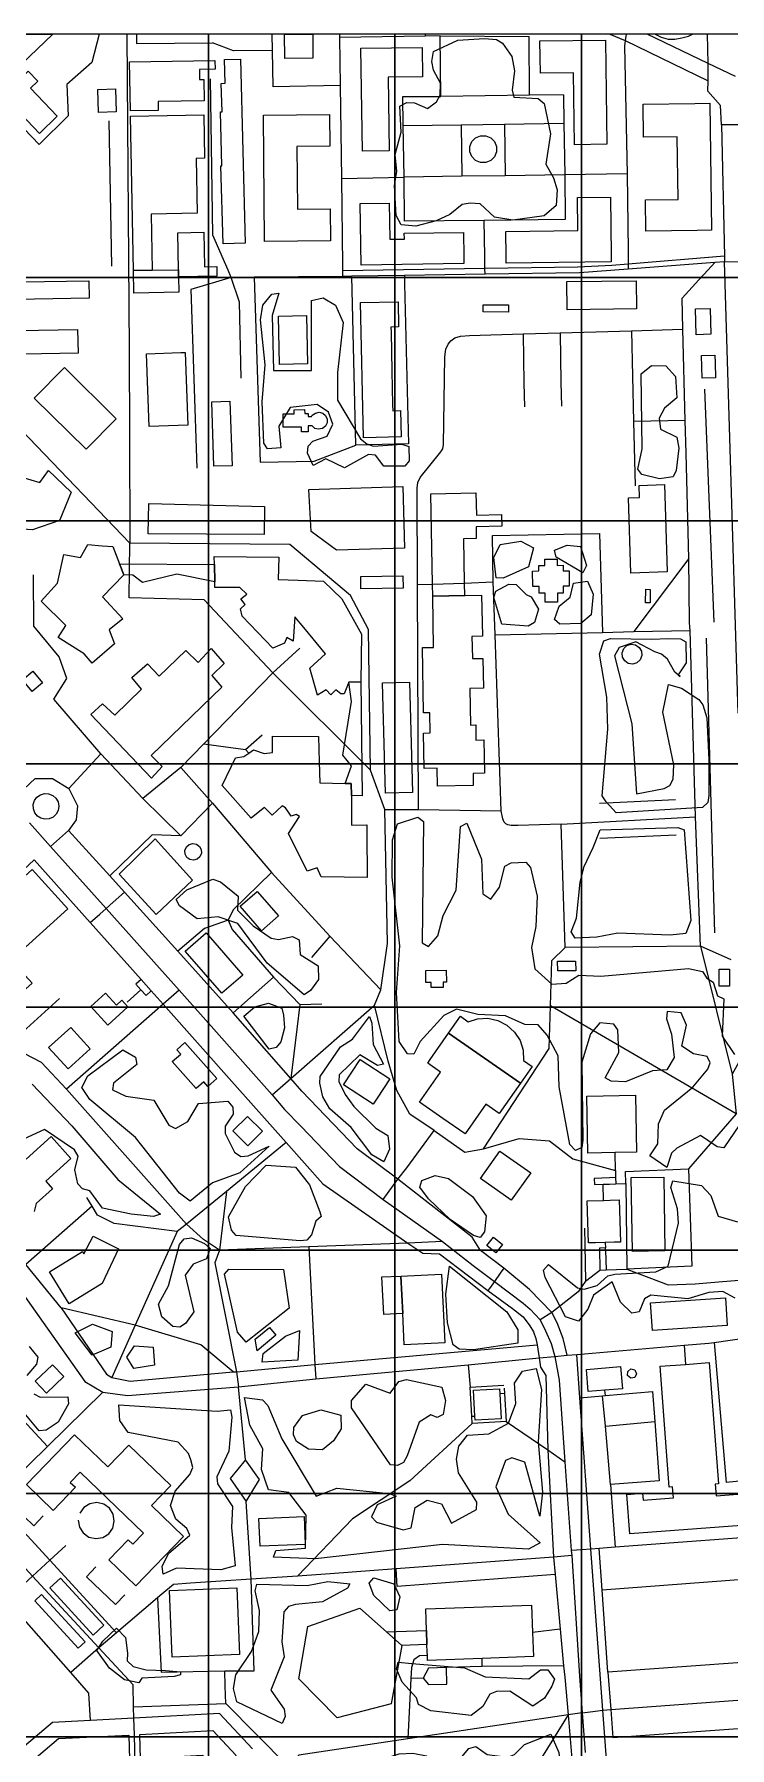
# Model space of a CAD drawing. Header units: metres. Extents: x -907 to 907, y -946 to 946.
# Drawn here: x -266 to 72, y 113 to 946 of the extents above; entities that cross this region are included whole.
import ezdxf

# ---------------------------------------------------------------- set-up
doc = ezdxf.new("R2010")
doc.units = ezdxf.units.M
for name, color, linetype in [('GREEN_ATLAS_BUILDING_OSM_LEVELS', 9, 'Continuous'), ('GREEN_ATLAS_TERRAIN_COP90', 3, 'Continuous'), ('OSM_BUILDING', 8, 'Continuous'), ('OSM_GREEN_EXISTING', 94, 'Continuous'), ('OSM_HYDROGRAPHY', 5, 'Continuous'), ('OSM_ROAD_LOCAL', 9, 'Continuous'), ('OSM_ROAD_MAJOR', 30, 'Continuous'), ('SITE_BORDER', 3, 'Continuous')]:
    doc.layers.add(name, color=color, linetype=linetype)

msp = doc.modelspace()

# ---------------------------------------------------------------- linework, layer by layer
at = {"layer": 'GREEN_ATLAS_BUILDING_OSM_LEVELS'}
for points, elevation in [([(-275.772, 928.304), (-272.527, 924.898), (-268.957, 928.315), (-264.337, 923.484), (-267.963, 920.022), (-254.87, 906.308), (-263.567, 898.003), (-285.013, 920.456), (-312.186, 894.519), (-321.658, 904.437), (-277.897, 946.216), (-257.006, 946.216)], 10.413), ([(-130.53, 934.616), (-144.285, 934.471), (-144.407, 946.216), (-130.651, 946.216)], 9.673), ([(11.711, 943.422), (12.436, 892.716), (-3.27, 892.482), (-3.764, 927.536), (-19.951, 927.302), (-20.058, 935.139), (-20.17, 942.965)], 7.424), ([(-178.142, 929.251), (-185.738, 929.117), (-185.651, 924.186), (-183.613, 924.219), (-183.425, 913.866), (-205.865, 913.465), (-205.783, 909.191), (-219.282, 908.946), (-219.714, 932.768), (-178.223, 933.514)], 11.128), ([(-175.284, 882.274), (-174.872, 882.285), (-175.566, 908.434), (-174.728, 908.456), (-175.097, 922.349), (-173.221, 922.393), (-173.528, 933.893), (-165.8, 934.093), (-163.424, 844.581), (-174.272, 844.292)], 10.5), ([(-77.248, 925.521), (-93.991, 925.276), (-93.485, 889.543), (-106.515, 889.365), (-107.228, 939.425), (-77.454, 939.848)], 8.764), ([(55.233, 912.542), (62.486, 912.631), (63.299, 850.915), (56.246, 850.815), (31.349, 850.492), (31.149, 865.62), (47.005, 865.832), (46.599, 896.411), (30.28, 896.2), (30.068, 912.208)], 9.216), ([(-219.232, 906.341), (-183.656, 906.998), (-183.269, 885.881), (-187.333, 885.814), (-186.845, 859.142), (-209.222, 858.741), (-208.728, 831.434), (-217.863, 831.267)], 10.35), ([(-138.058, 861.223), (-122.096, 861.379), (-121.946, 845.683), (-154.02, 845.371), (-154.62, 906.898), (-122.546, 907.209), (-122.396, 891.78), (-138.352, 891.636)], 10.634), ([(14.08, 867.023), (14.48, 838.77), (14.53, 835.609), (-36.564, 834.885), (-36.614, 838.503), (-36.783, 850.303), (-1.663, 850.804), (-1.888, 866.789)], 11.956), ([(-93.448, 864.095), (-93.191, 846.507), (-86.063, 846.607), (-86.107, 849.479), (-57.359, 849.88), (-57.19, 838.214), (-57.14, 834.662), (-107.153, 833.95), (-107.578, 863.895)], 12.939), ([(-183.531, 849.958), (-183.231, 833.171), (-177.285, 833.282), (-177.198, 828.54), (-195.873, 828.195), (-195.936, 831.668), (-196.267, 849.724)], 9.4), ([(-304.589, 825.289), (-239.552, 826.38), (-239.408, 817.798), (-292.766, 816.907), (-292.516, 801.768), (-244.967, 802.558), (-244.779, 791.103), (-289.352, 790.357), (-288.927, 765.188), (-300.588, 764.988), (-301.007, 790.168), (-304.001, 790.112)], 11.165), ([(-208.728, 831.434), (-195.936, 831.668), (-195.873, 828.195), (-195.742, 820.725), (-217.663, 820.324), (-217.863, 831.267)], 9.59), ([(-6.846, 812.265), (-7.015, 825.957), (26.679, 826.369), (26.848, 812.677)], 12.578), ([(-89.165, 816.139), (-88.89, 803.894), (-92.635, 803.805), (-92.578, 801.3), (-92.16, 782.342), (-91.803, 766.179), (-91.734, 763.151), (-87.989, 763.24), (-87.702, 750.371), (-105.94, 749.959), (-107.396, 815.738)], 13.628), ([(62.548, 812.799), (62.886, 800.309), (55.865, 800.12), (55.527, 812.61)], 11.386), ([(-251.344, 784.09), (-226.185, 759.255), (-240.884, 744.371), (-266.043, 769.207)], 11.122), ([(-210.116, 755.47), (-211.454, 790.758), (-194.854, 791.393), (-192.735, 791.47), (-191.397, 756.182)], 10.262), ([(64.912, 790.235), (65.012, 786.45), (65.206, 779.159), (58.672, 778.992), (58.378, 790.057)], 11.037), ([(-169.864, 736.401), (-178.704, 736.1), (-179.774, 767.414), (-170.933, 767.726)], 10.552), ([(-282.969, 699.32), (-288.308, 695.758), (-297.712, 707.703), (-288.308, 720.66), (-285.507, 718.122), (-277.123, 718.634), (-272.039, 730.835), (-263.392, 728.286), (-259.072, 734.13), (-248.143, 723.465), (-250.688, 717.209), (-252.826, 711.966), (-253.739, 709.74), (-266.956, 705.164), (-274.328, 705.665), (-274.578, 698.808)], 11.961), ([(-86.845, 726.226), (-85.97, 696.259), (-119.151, 695.302), (-131.43, 704.441), (-132.506, 724.901)], 13.412), ([(28.217, 720.927), (28.042, 726.838), (40.471, 727.206), (41.728, 684.715), (24.04, 684.192), (22.952, 720.771)], 10.212), ([(-154.239, 702.905), (-210.629, 703.272), (-210.273, 718), (-154.139, 716.497)], 11.007), ([(-51.269, 723.143), (-51.075, 712.422), (-38.796, 712.645), (-38.689, 706.99), (-51.219, 706.745), (-51.113, 700.979), (-57.34, 700.856), (-56.94, 679.305), (-56.828, 673.271), (-72.302, 672.982), (-72.408, 678.815), (-73.227, 722.731)], 12.726), ([(-241.791, 644.929), (-254.495, 652.811), (-250.688, 658.655), (-262.63, 670.6), (-254.752, 679.238), (-251.701, 693.22), (-243.566, 691.695), (-240.009, 698.051), (-232.981, 697.461), (-227.81, 697.027), (-224.547, 688.634), (-222.471, 683.301), (-232.893, 672.637), (-222.977, 661.961), (-229.586, 656.618), (-227.048, 649.761), (-237.977, 640.354)], 11.44), ([(-147.174, 691.84), (-147.487, 681.019), (-137.783, 680.685), (-125.372, 680.251), (-116.475, 671.613), (-106.953, 654.436), (-107.203, 631.282), (-113.155, 631.137), (-115.324, 625.404), (-116.975, 625.415), (-119.338, 627.419), (-121.883, 624.992), (-124.046, 627.397), (-128.404, 624.847), (-132.043, 637.939), (-124.353, 644.929), (-134.982, 657.72), (-139.352, 662.974), (-140.115, 651.03), (-143.166, 652.811), (-144.435, 650.017), (-150.025, 647.724), (-165.024, 663.23), (-165.787, 666.781), (-163.499, 668.819), (-165.531, 671.613), (-162.736, 673.906), (-166.043, 677.201), (-178.236, 677.246), (-178.198, 679.85), (-178.367, 688.377), (-178.498, 692.196)], 11.863), ([(-48.531, 673.427), (-48.156, 653.423), (-53.214, 653.334), (-53.12, 648.38), (-53.014, 642.581), (-47.924, 642.681), (-47.655, 628.142), (-54.308, 628.02), (-53.976, 610.287), (-51.407, 610.331), (-51.269, 602.962), (-47.48, 603.029), (-47.18, 586.832), (-52.701, 586.732), (-52.595, 580.921), (-70.001, 580.598), (-70.164, 589.27), (-76.429, 589.147), (-76.748, 606.368), (-73.546, 606.435), (-73.728, 616.254), (-76.748, 616.198), (-77.341, 647.935), (-71.839, 648.035), (-72.302, 672.982)], 12.617), ([(-232.818, 620.662), (-226.898, 615.051), (-213.911, 627.697), (-218.676, 633.363), (-211.067, 639.998), (-205.271, 634.087), (-192.341, 646.521), (-186.326, 640.71), (-179.992, 647.501), (-173.709, 640.154), (-179.717, 634.443), (-174.797, 628.732), (-209.166, 595.526), (-203.889, 590.038), (-209.016, 584.372), (-238.602, 615.385)], 11.06), ([(-262.067, 630.792), (-267.081, 626.617), (-271.827, 632.306), (-266.812, 636.491)], 11.321), ([(-83.519, 631.081), (-82.181, 577.548), (-95.298, 577.214), (-96.636, 630.747)], 11.379), ([(-127.904, 604.71), (-127.485, 592.342), (-127.135, 582.168), (-114.949, 581.867), (-111.917, 581.789), (-111.861, 575.934), (-111.723, 561.562), (-104.402, 561.752), (-104.37, 557.666), (-104.208, 536.137), (-126.554, 536.515), (-128.486, 540.757), (-133.3, 539.22), (-142.353, 557.51), (-137.151, 565.792), (-138.621, 566.716), (-141.147, 565.959), (-142.478, 567.941), (-143.879, 570.023), (-145.436, 571.002), (-150.444, 566.371), (-154.101, 570.223), (-155.502, 569.11), (-160.654, 565.024), (-174.715, 580.821), (-168.163, 594.301), (-164.08, 594.914), (-161.698, 596.606), (-159.385, 598.242), (-154.183, 596.405), (-150.25, 596.995), (-150.25, 604.899)], 11.585), ([(-207.265, 554.95), (-189.071, 534.868), (-206.702, 518.103), (-224.709, 537.796)], 12), ([(-304.996, 505.624), (-296.567, 496.34), (-290.321, 501.995), (-283.875, 507.84), (-292.297, 517.135), (-267.031, 540.033), (-249.719, 520.942), (-277.304, 495.928), (-267.156, 484.73), (-277.91, 474.978), (-288.064, 486.177), (-298.481, 476.737), (-315.793, 495.839)], 11.138), ([(-147.243, 517.435), (-155.483, 510.233), (-165.893, 522.144), (-157.653, 529.346)], 12.981), ([(-182.462, 509.175), (-164.668, 488.681), (-174.822, 479.865), (-192.616, 500.359)], 13.481), ([(-65.75, 491.086), (-65.656, 485.242), (-67.188, 485.219), (-67.15, 482.681), (-73.059, 482.581), (-73.102, 485.119), (-75.603, 485.075), (-75.697, 490.93)], 14.655), ([(71.946, 491.576), (72.046, 483.294), (67.031, 483.238), (66.931, 491.509)], 15.609), ([(-231.462, 479.887), (-226.103, 473.987), (-223.409, 476.425), (-220.489, 473.208), (-230.33, 464.28), (-238.608, 473.408)], 12.393), ([(-249.619, 443.018), (-259.091, 453.46), (-248.331, 463.212), (-238.858, 452.77)], 11.971), ([(-39.915, 421.333), (-46.424, 425.864), (-56.502, 411.403), (-67.381, 418.984), (-78.717, 426.877), (-68.501, 441.526), (-74.722, 445.868), (-73.496, 447.627), (-64.562, 460.451), (-29.617, 436.105)], 14.361), ([(-194.804, 450.243), (-196.705, 452.391), (-192.822, 455.82), (-177.354, 438.365), (-181.649, 434.558), (-183.656, 436.829), (-187.389, 433.523), (-198.956, 446.569)], 13.566), ([(-115.637, 435.293), (-107.64, 447.627), (-93.185, 438.254), (-99.287, 428.847), (-101.182, 425.92)], 14.281), ([(-162.167, 405.637), (-169.451, 412.917), (-162.38, 419.975), (-155.102, 412.695)], 13.593), ([(-39.652, 403.11), (-24.653, 392.479), (-34.082, 379.188), (-49.081, 389.819)], 13.614), ([(10.792, 379.087), (13.918, 379.176), (18.426, 379.31), (18.995, 358.827), (15.912, 358.738), (11.636, 358.627), (6.828, 358.493), (3.445, 358.393), (2.876, 378.865)], 13.57), ([(-225.091, 355.499), (-233.05, 338.667), (-249.062, 328.816), (-258.659, 344.411), (-242.647, 354.263), (-241.897, 353.039), (-237.414, 361.655)], 13.002), ([(-68.094, 343.287), (-66.456, 309.824), (-86.145, 308.867), (-86.889, 324.029), (-87.783, 342.319)], 13.036), ([(33.663, 329.261), (70.07, 331.676), (70.958, 318.318), (34.55, 315.902)], 14.236), ([(-148.568, 313.576), (-157.622, 306.006), (-158.628, 311.606), (-151.738, 317.361)], 14.013), ([(50.7, 299.36), (62.217, 300.229), (66.656, 241.185), (65.037, 241.062), (65.462, 235.452), (80.255, 236.565), (80.03, 239.537), (87.301, 240.083), (88.671, 221.86), (23.521, 216.962), (22.083, 236.098), (29.767, 236.676), (30.017, 233.27), (44.736, 234.372), (44.329, 239.727), (42.747, 239.604), (38.327, 298.436)], 13.057), ([(26.054, 296.644), (26.873, 294.807), (25.941, 293.037), (23.971, 292.648), (22.446, 293.95), (22.508, 295.954), (24.115, 297.156)], 13.633), ([(-39.765, 287.538), (-39.64, 285.089), (-38.996, 272.855), (-51.632, 272.187), (-51.738, 274.236), (-52.401, 286.87)], 13.314), ([(-230.318, 249.445), (-220.032, 260.109), (-199.619, 240.439), (-209.022, 230.676), (-193.435, 215.659), (-216.625, 191.592), (-229.774, 204.271), (-220.364, 214.023), (-218.188, 211.93), (-213.005, 217.307), (-243.766, 246.962), (-248.568, 241.975), (-246.061, 239.56), (-256.877, 228.339), (-269.87, 240.862), (-246.536, 265.063)], 14.003), ([(-156.853, 224.442), (-134.876, 225.355), (-134.307, 211.796), (-156.284, 210.884)], 15.575), ([(-167.613, 190.668), (-166.325, 158.319), (-198.937, 157.016), (-200.231, 189.366)], 16.363), ([(-107.809, 180.772), (-94.836, 169.339), (-87.276, 162.705), (-92.478, 134.24), (-118.757, 127.394), (-137.333, 146.385), (-133.094, 171.866)], 15.918), ([(-24.228, 182.308), (-23.74, 168.994), (-23.309, 157.217), (-48.168, 156.304), (-74.841, 155.335), (-74.872, 157.773), (-74.959, 159.61), (-75.122, 163.183), (-75.334, 169.907), (-75.722, 180.427)], 15.225), ([(-75.122, 163.183), (-87.276, 162.705), (-94.836, 169.339), (-75.334, 169.907)], 15.353)]:
    msp.add_lwpolyline(points, close=True, dxfattribs=dict(at, elevation=elevation))
at = {"layer": 'GREEN_ATLAS_BUILDING_OSM_LEVELS', "elevation": 12.436}
msp.add_lwpolyline([(-270.045, 399.214), (-257.759, 410.168), (-248.199, 399.448), (-260.491, 388.494), (-257.165, 384.765), (-265.156, 377.64), (-266.1, 373.777)], dxfattribs=at)
at = {"layer": 'GREEN_ATLAS_TERRAIN_COP90'}
for points in [[(-271.977, 827.939, 11), (-181.318, 827.939, 9), (-181.318, 946.216, 12), (-271.977, 946.216, 10)], [(-181.318, 827.939, 9), (-90.659, 827.939, 14), (-90.659, 946.216, 7), (-181.318, 946.216, 12)], [(-90.659, 827.939, 14), (0, 827.939, 13), (0, 946.216, 6), (-90.659, 946.216, 7)], [(0, 827.939, 13), (90.659, 827.939, 11), (90.659, 946.216, 6), (0, 946.216, 6)], [(-271.977, 709.662, 12), (-181.318, 709.662, 11), (-181.318, 827.939, 9), (-271.977, 827.939, 11)], [(-181.318, 709.662, 11), (-90.659, 709.662, 14), (-90.659, 827.939, 14), (-181.318, 827.939, 9)], [(-90.659, 709.662, 14), (0, 709.662, 10), (0, 827.939, 13), (-90.659, 827.939, 14)], [(0, 709.662, 10), (90.659, 709.662, 10), (90.659, 827.939, 11), (0, 827.939, 13)], [(-271.977, 591.385, 11), (-181.318, 591.385, 11), (-181.318, 709.662, 11), (-271.977, 709.662, 12)], [(-181.318, 591.385, 11), (-90.659, 591.385, 11), (-90.659, 709.662, 14), (-181.318, 709.662, 11)], [(-90.659, 591.385, 11), (0, 591.385, 16), (0, 709.662, 10), (-90.659, 709.662, 14)], [(0, 591.385, 16), (90.659, 591.385, 14), (90.659, 709.662, 10), (0, 709.662, 10)], [(-271.977, 473.108, 11), (-181.318, 473.108, 14), (-181.318, 591.385, 11), (-271.977, 591.385, 11)], [(-181.318, 473.108, 14), (-90.659, 473.108, 15), (-90.659, 591.385, 11), (-181.318, 591.385, 11)], [(-90.659, 473.108, 15), (0, 473.108, 15), (0, 591.385, 16), (-90.659, 591.385, 11)], [(0, 473.108, 15), (90.659, 473.108, 16), (90.659, 591.385, 14), (0, 591.385, 16)], [(-271.977, 354.831, 13), (-181.318, 354.831, 13), (-181.318, 473.108, 14), (-271.977, 473.108, 11)], [(-181.318, 354.831, 13), (-90.659, 354.831, 13), (-90.659, 473.108, 15), (-181.318, 473.108, 14)], [(-90.659, 354.831, 13), (0, 354.831, 13), (0, 473.108, 15), (-90.659, 473.108, 15)], [(0, 354.831, 13), (90.659, 354.831, 16), (90.659, 473.108, 16), (0, 473.108, 15)], [(-271.977, 236.554, 11), (-181.318, 236.554, 17), (-181.318, 354.831, 13), (-271.977, 354.831, 13)], [(-181.318, 236.554, 17), (-90.659, 236.554, 13), (-90.659, 354.831, 13), (-181.318, 354.831, 13)], [(-90.659, 236.554, 13), (0, 236.554, 14), (0, 354.831, 13), (-90.659, 354.831, 13)], [(0, 236.554, 14), (90.659, 236.554, 12), (90.659, 354.831, 16), (0, 354.831, 13)], [(-271.977, 118.277, 12), (-181.318, 118.277, 16), (-181.318, 236.554, 17), (-271.977, 236.554, 11)], [(-181.318, 118.277, 16), (-90.659, 118.277, 17), (-90.659, 236.554, 13), (-181.318, 236.554, 17)], [(-90.659, 118.277, 17), (0, 118.277, 16), (0, 236.554, 14), (-90.659, 236.554, 13)], [(0, 118.277, 16), (90.659, 118.277, 11), (90.659, 236.554, 12), (0, 236.554, 14)], [(-271.977, 0, 15), (-181.318, 0, 11), (-181.318, 118.277, 16), (-271.977, 118.277, 12)], [(-181.318, 0, 11), (-90.659, 0, 14), (-90.659, 118.277, 17), (-181.318, 118.277, 16)], [(-90.659, 0, 14), (0, 0, 17), (0, 118.277, 16), (-90.659, 118.277, 17)], [(0, 0, 17), (90.659, 0, 15), (90.659, 118.277, 11), (0, 118.277, 16)]]:
    msp.add_3dface(points, dxfattribs=at)
at = {"layer": 'OSM_BUILDING'}
for points, elevation in [([(-226.616, 919.688), (-226.229, 908.501), (-234.744, 908.2), (-235.126, 919.399)], 10.687), ([(-35.401, 814.636), (-35.42, 811.118), (-47.83, 811.174), (-47.812, 814.703)], 13.253), ([(-129.561, 754.557), (-130.974, 755.737), (-131.23, 755.781), (-132.806, 755.77), (-132.787, 752.854), (-136.139, 752.831), (-136.157, 755.158), (-144.961, 755.102), (-145.004, 761.637), (-139.59, 761.681), (-139.609, 763.629), (-134.575, 763.663), (-134.563, 761.715), (-132.85, 761.726), (-132.837, 760.379), (-131.262, 760.39), (-130.843, 760.913), (-129.373, 762.026), (-127.56, 762.394), (-125.772, 761.937), (-124.353, 760.746), (-123.596, 759.065), (-123.64, 757.217), (-124.484, 755.581), (-125.96, 754.457), (-127.773, 754.1)], 12.15), ([(-224.547, 688.634), (-178.367, 688.377), (-178.198, 679.85), (-196.78, 683.713), (-213.467, 679.605), (-218.2, 683.168), (-222.471, 683.301)], 11.168), ([(-17.813, 687.888), (-17.844, 690.882), (-11.836, 690.938), (-11.804, 687.943), (-8.916, 687.977), (-8.891, 685.316), (-5.933, 685.35), (-5.865, 677.802), (-8.816, 677.769), (-8.785, 674.451), (-11.679, 674.418), (-11.636, 670.088), (-17.644, 670.032), (-17.688, 674.362), (-20.564, 674.34), (-20.595, 677.657), (-23.64, 677.635), (-23.715, 685.183), (-20.67, 685.216), (-20.695, 687.865)], 11.755), ([(33.481, 676.266), (33.394, 669.731), (31.212, 669.754), (31.293, 676.299)], 11.638), ([(28.586, 642.013), (27.01, 640.555), (24.953, 639.909), (22.827, 640.232), (21.052, 641.434), (19.97, 643.304), (19.807, 645.442), (20.589, 647.445), (22.165, 648.915), (24.215, 649.549), (26.341, 649.226), (28.123, 648.024), (29.198, 646.165), (29.367, 644.017)], 12.996), ([(-106.64, 575.778), (-111.861, 575.934), (-111.917, 581.789), (-114.949, 581.867), (-111.754, 590.361), (-116.031, 595.559), (-111.842, 621.797), (-113.155, 631.137), (-107.203, 631.282)], 11.225), ([(-192.697, 547.525), (-192.778, 549.328), (-192.072, 550.998), (-190.709, 552.189), (-188.965, 552.679), (-187.183, 552.356), (-185.713, 551.288), (-184.85, 549.696), (-184.769, 547.892), (-185.476, 546.222), (-186.839, 545.031), (-188.583, 544.542), (-190.365, 544.864), (-191.834, 545.922)], 11.996), ([(-2.801, 495.383), (-2.638, 490.685), (-11.523, 490.685), (-11.692, 495.383)], 15.102), ([(-58.853, 468.633), (-55.008, 465.95), (-50.469, 467.408), (-45.505, 467.653), (-40.64, 466.607), (-36.22, 464.336), (-32.537, 460.985), (-29.842, 456.811), (-28.323, 452.08), (-28.086, 447.193), (-23.915, 444.287), (-29.617, 436.105), (-64.562, 460.451)], 14.691), ([(-38.302, 357.658), (-41.616, 353.617), (-46.017, 357.235), (-42.703, 361.265)], 13.044), ([(-265.612, 291.201), (-257.153, 299.182), (-251.707, 293.405), (-260.172, 285.423)], 12.409), ([(19.026, 298.292), (19.914, 287.527), (11.467, 286.826), (3.295, 286.158), (2.407, 296.922)], 13.573)]:
    msp.add_lwpolyline(points, close=True, dxfattribs=dict(at, elevation=elevation))
at = {"layer": 'OSM_GREEN_EXISTING'}
for points in [[(-41.322, 943.733), (-38.302, 941.963), (-33.775, 935.429), (-32.6, 928.471), (-33.606, 918.998), (-32.769, 915.647), (-21.027, 914.968), (-18.094, 912.542), (-15.074, 897.87), (-17.338, 883.031), (-13.48, 876.407), (-11.723, 870.541), (-12.311, 862.915), (-18.094, 857.884), (-33.356, 855.869), (-42.241, 857.294), (-49.2, 863.672), (-54.152, 864.006), (-57.922, 863.416), (-63.961, 858.552), (-70.583, 855.535), (-80.48, 852.941), (-87.608, 853.52), (-90.121, 858.051), (-90.959, 872.633), (-89.702, 879.424), (-90.54, 887.806), (-87.689, 898.538), (-88.277, 911.284), (-84.838, 912.965), (-81.23, 912.875), (-74.778, 910.193), (-70.501, 913.376), (-68.738, 916.649), (-68.569, 922.438), (-71.839, 928.727), (-72.683, 932.913), (-71.839, 937.778), (-60.022, 943.388), (-47.105, 944.145)], [(-51.426, 884.868), (-53.251, 886.693), (-54.239, 889.087), (-54.233, 891.669), (-53.239, 894.051), (-51.413, 895.877), (-49.018, 896.868), (-46.436, 896.868), (-44.048, 895.877), (-42.222, 894.04), (-41.234, 891.658), (-41.234, 889.064), (-42.228, 886.682), (-44.06, 884.856), (-46.449, 883.866), (-49.037, 883.877)], [(-115.781, 806.076), (-118.632, 781.763), (-118.632, 768.349), (-107.396, 749.403), (-104.377, 747.054), (-101.025, 745.874), (-87.27, 746.887), (-83.919, 745.707), (-83.75, 738.839), (-85.932, 736.156), (-95.992, 736.156), (-100.181, 741.521), (-103.539, 741.855), (-115.274, 735.321), (-124.334, 739.673), (-130.368, 736.49), (-133.219, 742.523), (-132.887, 745.874), (-130.536, 748.39), (-123.659, 750.739), (-120.814, 756.605), (-122.99, 762.483), (-128.523, 766.168), (-141.603, 764.654), (-147.143, 755.603), (-146.136, 745.039), (-152.676, 744.538), (-154.352, 747.388), (-155.189, 767.514), (-153.845, 785.448), (-156.027, 807.411), (-154.852, 814.458), (-150.494, 819.824), (-147.143, 820.324), (-150.325, 809.515), (-149.737, 782.687), (-131.205, 782.687), (-131.293, 816.718), (-125.51, 817.976), (-119.639, 814.458)], [(-133.65, 809.426), (-133.156, 785.882), (-146.818, 785.593), (-147.311, 809.148)], [(40.353, 764.32), (37.833, 759.544), (38.502, 754.1), (46.386, 750.238), (47.393, 744.872), (46.049, 734.141), (44.71, 730.957), (38.002, 729.955), (29.449, 732.126), (27.435, 734.642), (29.617, 744.538), (29.03, 781.006), (34.144, 785.114), (41.022, 784.947), (45.717, 779.749), (46.386, 769.351)], [(-25.722, 687.197), (-37.964, 681.665), (-41.491, 681.832), (-42.497, 691.717), (-39.477, 698.096), (-29.411, 699.765), (-23.209, 696.415)], [(-12.311, 691.884), (-13.149, 695.246), (-6.94, 697.762), (-0.4, 697.083), (2.451, 687.865), (0.769, 684.348)], [(-86.82, 682.834), (-86.72, 676.789), (-107.178, 676.466), (-107.271, 682.511)], [(-24.384, 672.603), (-20.864, 666.57), (-22.871, 660.203), (-25.891, 658.355), (-38.639, 659.356), (-42.497, 672.27), (-41.653, 675.453), (-35.282, 678.815), (-31.762, 678.637), (-26.898, 673.783)], [(5.802, 673.95), (4.796, 663.887), (-0.231, 659.69), (-10.466, 659.356), (-13.149, 661.538), (-10.798, 668.084), (-5.433, 672.437), (-3.758, 679.316), (2.951, 680.318)], [(24.584, 610.899), (26.766, 576.858), (40.184, 579.373), (43.035, 580.887), (44.71, 583.904), (44.879, 590.951), (39.677, 616.599), (42.36, 630.013), (48.737, 628.176), (57.121, 622.643), (59.135, 620.127), (60.979, 613.749), (61.986, 593.299), (61.986, 576.023), (61.479, 572.672), (58.966, 570.156), (16.869, 567.64), (12.011, 573.006), (10.166, 575.856), (12.849, 608.216), (12.342, 623.812), (8.822, 644.774), (10.835, 651.308), (14.187, 652.321), (34.144, 651.987), (42.36, 652.399), (48.231, 652.154), (50.832, 650.729), (51, 640.499), (47.143, 634.632), (48.062, 633.875), (45.38, 636.057), (41.859, 642.258), (39.008, 644.774), (35.651, 645.942), (26.516, 650.807), (18.382, 647.957), (16.031, 643.939)], [(-265.943, 573.507), (-264.749, 575.143), (-263.099, 576.323), (-261.154, 576.913), (-259.06, 576.835), (-257.103, 576.067), (-255.508, 574.698), (-254.452, 572.883), (-254.058, 570.824), (-254.364, 568.742), (-255.339, 566.883), (-256.871, 565.447), (-258.791, 564.601), (-260.885, 564.434), (-262.848, 564.935), (-264.555, 566.037), (-265.818, 567.629), (-266.506, 569.533), (-266.55, 571.57)], [(46.893, 560.427), (49.906, 559.258), (53.264, 515.153), (50.744, 508.953), (43.197, 508.118), (17.713, 509.12), (7.478, 507.105), (-3.082, 506.604), (-4.927, 509.788), (-2.413, 516.333), (-0.569, 533.933), (1.275, 541.48), (5.802, 550.709), (9.153, 559.258)], [(-166.931, 527.064), (-167.263, 520.185), (-159.547, 512.637), (-150.832, 506.604), (-147.305, 505.936), (-140.434, 507.439), (-137.245, 505.769), (-136.745, 498.722), (-128.023, 493.19), (-127.854, 486.488), (-131.712, 481.123), (-134.732, 479.108), (-152.845, 494.537), (-167.094, 513.817), (-176.654, 517.001), (-186.883, 515.999), (-195.436, 522.367), (-197.118, 525.383), (-191.916, 530.081), (-179.173, 535.28), (-175.484, 534.1)], [(-144.292, 463.011), (-146.136, 456.132), (-148.481, 453.449), (-151.838, 452.614), (-164.08, 468.711), (-158.878, 473.241), (-152.17, 475.078), (-145.63, 472.562), (-144.792, 469.212)], [(-99.175, 444.732), (-107.728, 449.931), (-117.794, 440.202), (-117.963, 436.851), (-114.943, 430.639), (-110.579, 424.773), (-100.019, 414.209), (-94.148, 410.691), (-93.31, 403.978), (-95.992, 397.778), (-101.863, 401.296), (-111.923, 414.543), (-122.321, 423.604), (-125.672, 429.471), (-127.185, 436.183), (-127.016, 439.367), (-117.119, 453.783), (-111.254, 457.479), (-103.032, 468.544), (-101.863, 465.36), (-101.188, 454.963), (-96.161, 445.4)], [(-216.906, 448.751), (-216.231, 445.233), (-227.466, 436.183), (-227.973, 432.821), (-221.602, 429.805), (-207.847, 427.79), (-200.638, 415.723), (-197.449, 414.042), (-191.415, 417.392), (-186.214, 426.287), (-171.958, 427.289), (-169.445, 424.439), (-169.276, 421.088), (-173.302, 415.222), (-173.302, 411.693), (-168.607, 402.476), (-165.587, 400.461), (-162.067, 400.795), (-151.838, 405.492), (-166.087, 392.579), (-179.336, 387.715), (-190.24, 378.664), (-195.436, 382.683), (-216.906, 409.689), (-239.04, 428.135), (-242.897, 434.001), (-240.046, 439.701), (-222.94, 452.28)], [(26.879, 402.576), (16.437, 402.364), (3.145, 402.086), (2.576, 429.715), (26.31, 430.205)], [(-126.51, 371.284), (-129.198, 368.935), (-131.205, 362.401), (-133.556, 359.718), (-136.745, 359.384), (-167.938, 362.067), (-170.114, 364.571), (-171.627, 371.117), (-163.405, 385.878), (-153.345, 396.264), (-139.09, 395.262), (-132.212, 386.713), (-127.185, 373.466)], [(-47.193, 363.736), (-49.2, 361.054), (-52.388, 362.067), (-63.793, 369.77), (-74.359, 379.833), (-78.548, 385.533), (-77.542, 388.728), (-71.17, 391.243), (-64.63, 389.73), (-52.895, 381.013), (-46.355, 371.618)], [(40.059, 390.453), (40.628, 354.575), (24.841, 354.319), (24.272, 390.208)], [(-182.356, 350.656), (-188.727, 348.141), (-192.753, 342.775), (-188.396, 324.83), (-192.585, 319.298), (-195.273, 317.461), (-198.624, 317.795), (-203.989, 322.493), (-205.665, 328.693), (-200.806, 337.576), (-195.436, 357.703), (-193.091, 360.386), (-189.571, 360.887), (-183.194, 358.204), (-180.511, 355.688)], [(-144.792, 345.569), (-142.122, 326.712), (-163.042, 310.114), (-167.181, 314.99), (-171.664, 334.682), (-173.59, 343.142), (-171.402, 345.68)], [(-86.889, 324.029), (-96.073, 323.572), (-96.968, 341.873), (-87.783, 342.319)], [(-36.289, 324.83), (-30.924, 316.114), (-30.924, 309.746), (-52.388, 306.385), (-59.435, 306.73), (-62.286, 308.9), (-65.137, 319.632), (-65.975, 333.558), (-64.13, 347.139)], [(-246.123, 314.633), (-237.714, 318.841), (-228.198, 315.301), (-228.861, 307.776), (-237.933, 303.791)], [(-221.114, 302.911), (-217.356, 308.444), (-208.284, 307.776), (-207.615, 298.926), (-217.575, 297.379)], [(-155.177, 300.474), (-154.733, 304.681), (-143.891, 313.086), (-137.026, 315.747), (-137.914, 301.364)], [(-155.021, 282.072), (-152.507, 279.39), (-145.63, 263.126), (-129.03, 235.285), (-118.963, 239.148), (-93.479, 236.632), (-90.121, 235.285), (-99.343, 231.099), (-102.026, 225.222), (-99.681, 222.539), (-86.601, 218.854), (-82.743, 219.856), (-80.899, 229.752), (-75.028, 233.281), (-67.988, 231.6), (-63.124, 222.205), (-51.05, 228.75), (-50.882, 232.268), (-59.766, 246.528), (-60.773, 253.23), (-59.597, 259.608), (-55.408, 264.974), (-45.011, 265.642), (-35.451, 270.84), (-31.931, 280.392), (-32.6, 290.288), (-28.573, 295.987), (-22.033, 297.334), (-19.351, 287.104), (-21.027, 261.612), (-18.851, 237.133), (-20.189, 225.567), (-27.567, 251.727), (-33.775, 253.897), (-36.958, 252.562), (-41.653, 239.816), (-35.62, 226.569), (-20.02, 212.487), (-25.722, 209.459), (-67.482, 211.808), (-129.361, 204.772), (-149.656, 205.607), (-148.649, 208.791), (-134.225, 209.971), (-133.894, 226.068), (-142.278, 236.966), (-152.17, 238.302), (-155.527, 248.198), (-154.852, 258.261), (-161.229, 269.827), (-163.743, 283.252)], [(-92.972, 285.423), (-88.783, 290.967), (-85.088, 291.969), (-67.819, 288.273), (-66.144, 281.738), (-67.144, 275.026), (-70.164, 273.523), (-73.184, 274.859), (-78.886, 271.174), (-84.757, 254.911), (-86.432, 251.56), (-89.452, 250.213), (-92.804, 250.547), (-111.754, 278.221), (-111.754, 281.738), (-104.877, 289.787)], [(-177.16, 276.54), (-170.62, 277.208), (-169.945, 273.69), (-171.458, 257.092), (-177.329, 244.68), (-176.991, 241.33), (-169.614, 230.253), (-170.114, 220.023), (-168.438, 201.41), (-175.316, 199.407), (-196.949, 200.242), (-203.32, 197.392), (-203.82, 201.076), (-200.806, 207.455), (-190.409, 216.338), (-191.916, 219.522), (-197.28, 224.053), (-199.8, 230.765), (-197.618, 237.634), (-190.409, 245.849), (-188.896, 249.211), (-189.902, 252.896), (-191.078, 256.079), (-196.111, 261.445), (-220.426, 266.143), (-224.453, 272.009), (-224.953, 279.724)], [(-126.679, 277.208), (-116.956, 274.692), (-116.788, 267.991), (-120.476, 262.124), (-125.841, 257.76), (-132.718, 258.094), (-138.589, 261.779), (-139.927, 265.141), (-139.759, 268.658), (-135.57, 274.525)], [(-253.289, 195.455), (-232.181, 172.512), (-237.376, 167.725), (-258.484, 190.668)], [(-113.768, 190.512), (-125.841, 183.811), (-139.09, 182.631), (-142.447, 181.629), (-144.623, 178.946), (-145.63, 164.352), (-144.454, 157.139), (-150.994, 140.875), (-144.454, 131.658), (-144.123, 128.129), (-145.461, 124.778), (-167.6, 135.175), (-169.107, 141.71), (-168.1, 148.422), (-160.391, 159.654), (-156.865, 169.384), (-156.534, 179.614), (-158.709, 189.176), (-157.872, 192.527), (-133.387, 191.859), (-123.327, 193.696), (-112.592, 192.694)], [(-93.141, 179.447), (-100.857, 186.994), (-103.201, 193.028), (-100.857, 195.544), (-91.128, 192.694), (-88.277, 186.327), (-89.784, 179.948)], [(-262.467, 187.395), (-241.353, 164.452), (-244.723, 161.358), (-265.831, 184.301)], [(-220.851, 155.191), (-217.913, 152.419), (-211.711, 150.749), (-202.232, 150.493), (-195.023, 149.903), (-195.023, 148.311), (-198.043, 147.554), (-213.805, 146.808), (-215.231, 144.537), (-222.189, 145.884), (-229.486, 151.662), (-235.607, 160.133), (-232.675, 164.742), (-226.135, 171.031), (-221.689, 166.59), (-220.683, 158.875)], [(-13.149, 146.24), (-14.318, 142.89), (-18.013, 137.023), (-23.546, 133.16), (-34.782, 140.374), (-41.322, 140.207), (-44.504, 139.027), (-47.862, 132.993), (-53.564, 128.63), (-73.184, 130.812), (-79.223, 134.006), (-80.23, 137.19), (-87.101, 144.738), (-89.952, 151.272), (-89.115, 154.456), (-82.406, 153.955), (-56.915, 151.773), (-46.855, 147.42), (-25.56, 146.407), (-19.857, 150.771), (-16.331, 150.771)], [(-273.803, 100.889), (-254.208, 117.42), (-220.039, 119.023), (-219.664, 107.156), (-249.412, 105.564), (-265.625, 91.883)], [(-214.73, 119.301), (-179.28, 121.216), (-167.894, 109.082), (-176.591, 101.011), (-184.156, 109.071), (-214.355, 107.446)], [(-10.967, 110.529), (-8.116, 80.172), (-8.284, 73.627), (-11.804, 72.792), (-32.937, 76.143), (-100.35, 80.005), (-103.37, 81.842), (-105.046, 84.87), (-111.254, 101.468), (-108.403, 103.817), (-88.614, 110.017), (-81.906, 110.351), (-75.366, 109.015), (-68.151, 101.635), (-61.611, 104.484), (-54.739, 112.533), (-51.382, 113.546), (-45.848, 109.683), (-35.788, 108.347), (-32.6, 109.683), (-27.735, 114.548), (-14.824, 119.579)]]:
    msp.add_lwpolyline(points, close=True, dxfattribs=at)
for points in [[(-229.817, 904.159), (-228.561, 833.404)], [(59.804, 773.548), (64.337, 660.336)], [(60.623, 652.455), (64.662, 509.287)], [(45.798, 573.841), (8.741, 572.171)], [(79.255, 419.407), (69.195, 404.657), (66.006, 405.158), (57.959, 410.691), (46.386, 404.491), (43.873, 402.142), (41.522, 395.095), (33.306, 400.795), (37.164, 406.661), (37.502, 416.391), (40.353, 422.936), (54.27, 434.168), (61.479, 442.885), (62.655, 446.068), (61.142, 449.085), (54.439, 450.432), (48.9, 454.117), (51.082, 464.347), (48.568, 470.381), (41.691, 470.893), (41.353, 467.364), (43.873, 459.994), (45.048, 448.584), (41.522, 442.551), (34.65, 442.05), (21.402, 436.684), (14.524, 437.018), (11.504, 438.699), (18.213, 451.1), (17.713, 461.998), (15.7, 464.848), (8.991, 465.527), (4.464, 460.161), (0.269, 446.402), (0.769, 408.342), (0.269, 404.824), (-2.92, 403.311), (-5.602, 406.327), (-10.798, 434.335), (-11.304, 449.43), (-16.669, 459.482), (-21.027, 464.514), (-27.567, 464.681), (-36.958, 468.878), (-50.375, 469.546), (-60.773, 472.061), (-66.813, 469.045), (-78.386, 456.299), (-81.399, 450.265), (-84.588, 450.432), (-88.614, 456.299), (-89.365, 471.471), (-89.959, 480.199), (-88.364, 502.919), (-91.966, 536.293), (-91.797, 554.393), (-89.452, 562.275), (-79.555, 565.458), (-76.704, 563.444), (-77.379, 504.422), (-74.359, 502.585), (-69.832, 507.784), (-67.144, 517.669), (-60.942, 529.914), (-58.76, 560.939), (-55.746, 562.609), (-48.531, 545.009), (-47.862, 528.233), (-44.004, 525.55), (-39.809, 531.417), (-37.295, 541.647), (-34.113, 543.328), (-27.066, 543.662), (-24.716, 540.979), (-21.533, 527.064), (-22.202, 512.303), (-24.215, 502.073), (-22.709, 491.676), (-14.318, 484.307), (-7.447, 484.808), (-1.238, 488.659), (9.491, 488.158), (52.088, 491.854), (58.966, 490.34), (60.979, 487.156), (64.162, 485.308), (66.175, 478.607), (69.195, 477.093), (68.526, 458.981), (74.39, 450.098)], [(46.049, 556.742), (8.991, 555.061)], [(-267.044, 435.671), (-247.762, 415.389), (-225.459, 389.229), (-204.664, 372.453), (-208.015, 371.284), (-218.913, 372.453), (-232.837, 375.314), (-239.04, 383.696), (-242.56, 384.698), (-244.91, 387.214), (-246.249, 393.926), (-244.742, 400.628), (-246.417, 403.644), (-261.01, 413.541), (-273.421, 407.841)], [(74.728, 331.543), (68.857, 334.727), (61.986, 334.226), (51.751, 331.209), (33.806, 333.057), (30.624, 331.209), (28.104, 324.83), (24.584, 324.329), (19.051, 329.528), (15.024, 339.424), (5.971, 333.057), (3.12, 326.177), (-1.407, 320.311), (-7.778, 322.493), (-17.675, 341.606), (-18.344, 345.124), (-16, 347.974), (-1.913, 336.574), (1.275, 335.907), (7.647, 337.743), (12.849, 342.441), (16.2, 343.276), (36.157, 344.289), (42.197, 347.139), (47.224, 368.1), (46.724, 374.969), (43.535, 385.366), (44.542, 388.561), (58.459, 386.379), (62.986, 381.514), (66.512, 371.451), (75.903, 368.601)], [(-268.557, 308.066), (-264.362, 302.867), (-265.037, 299.516), (-269.732, 293.984)], [(-266.206, 285.089), (-263.186, 283.419), (-249.775, 283.586), (-249.437, 280.225), (-254.47, 271.174), (-260.341, 267.323), (-263.693, 266.978), (-289.015, 297.167)]]:
    msp.add_lwpolyline(points, dxfattribs=at)
at = {"layer": 'OSM_HYDROGRAPHY'}
for points in [[(-275.822, 239.203), (-280.43, 234.428), (-266.337, 220.836), (-261.729, 225.622)], [(-244.642, 223.607), (-244.073, 220.246), (-242.253, 217.351), (-239.471, 215.37), (-236.138, 214.602), (-232.768, 215.169), (-229.874, 216.984), (-227.898, 219.767), (-227.129, 223.095), (-227.698, 226.468), (-229.517, 229.363), (-232.3, 231.344), (-235.632, 232.112), (-239.002, 231.545), (-241.897, 229.73), (-243.873, 226.947)], [(-236.07, 200.865), (-240.678, 196.089), (-226.585, 182.508), (-221.977, 187.284)]]:
    msp.add_lwpolyline(points, dxfattribs=at)
at = {"layer": 'OSM_ROAD_LOCAL'}
for points in [[(-234.556, 946.216), (-238.12, 932.412), (-250.194, 921.848), (-249.606, 906.508), (-263.693, 892.593), (-285.663, 915.48)], [(-221.091, 946.216), (-219.864, 792.628), (-219.714, 751.607), (-219.557, 698.775)], [(-216.316, 946.216), (-216.269, 941.707), (-179.417, 942.086)], [(-150.156, 938.368), (-169.107, 938.178), (-179.417, 942.086)], [(-117.331, 921.258), (-149.806, 920.69), (-150.156, 938.368), (-150.312, 946.216)], [(-117.684, 946.216), (-117.663, 944.724)], [(-75.962, 946.216), (-75.947, 945.314), (-117.663, 944.724)], [(-117.663, 944.724), (-117.331, 921.258), (-116.65, 876.096), (-116.244, 833.861)], [(-8.697, 916.816), (-8.491, 902.912), (-8.122, 877.866), (-7.834, 856.18), (-47.355, 855.724), (-85.957, 855.279), (-86.226, 876.741), (-86.607, 901.799), (-86.82, 915.926), (-68.276, 915.97), (-68.694, 945.414), (-75.947, 945.314)], [(-68.694, 945.414), (-25.353, 945.192)], [(-25.222, 916.582), (-25.353, 945.192)], [(13.779, 946.216), (21.345, 943.188), (61.579, 923.607)], [(21.72, 946.216), (21.345, 943.188), (21.045, 940.371)], [(35.953, 946.216), (38.758, 944.813), (42.153, 943.856), (45.505, 943.856), (48.818, 944.446), (52.088, 945.359), (54.019, 946.216)], [(61.579, 923.607), (61.667, 931.967), (61.326, 946.216)], [(21.045, 940.371), (22.283, 878.422), (22.771, 840.974)], [(-171.689, 831.423), (-179.173, 848.577), (-180.343, 924.609)], [(-8.697, 916.816), (-25.222, 916.582), (-68.276, 915.97)], [(68.126, 902.167), (67.582, 911.529), (61.529, 918.553), (61.579, 923.607)], [(-86.607, 901.799), (-58.441, 902.2), (-37.458, 902.501), (-8.491, 902.912)], [(-58.441, 902.2), (-58.078, 877.142)], [(-37.458, 902.501), (-37.101, 877.442)], [(84.119, 902.478), (76.01, 902.244), (68.126, 902.167)], [(68.126, 902.167), (69.595, 838.258), (69.657, 835.542)], [(-116.65, 876.096), (-86.226, 876.741)], [(-8.122, 877.866), (-37.101, 877.442), (-58.078, 877.142), (-86.226, 876.741)], [(22.283, 878.422), (-8.122, 877.866)], [(-46.936, 838.358), (-47.355, 855.724)], [(69.657, 835.542), (64.899, 835.186), (22.827, 832.024), (-0.907, 830.232), (-46.855, 829.497), (-86.045, 828.863), (-111.673, 828.506), (-116.112, 828.451), (-159.153, 828.15)], [(-116.244, 833.861), (-116.181, 831.189), (-116.112, 828.451)], [(69.595, 838.258), (22.815, 834.406), (14.774, 833.738), (-1.657, 832.981), (-46.88, 832.28), (-116.181, 831.189)], [(-46.855, 829.497), (-46.88, 832.28), (-46.936, 838.358)], [(22.771, 840.974), (22.815, 834.406), (22.827, 832.024)], [(59.672, 829.519), (64.899, 835.186)], [(69.657, 835.542), (77.492, 835.776), (89.096, 836.032), (94.348, 836.265)], [(76.254, 615.986), (72.227, 749.993), (69.657, 835.542)], [(-159.153, 828.15), (-170.283, 827.994), (-189.902, 822.083), (-186.97, 735.232)], [(-165.418, 778.992), (-166.256, 815.883), (-170.283, 827.994), (-171.689, 831.423)], [(-159.153, 828.15), (-156.133, 738.193)], [(-109.685, 746.408), (-111.673, 828.506)], [(-86.045, 828.863), (-86.013, 824.766), (-84.107, 747.087), (-109.685, 746.408)], [(57.89, 502.752), (55.546, 565.703), (52.895, 656.317), (52.576, 660.058), (52.257, 691.238), (50.913, 742.423), (50.494, 758.353), (49.331, 802.758), (48.937, 817.864), (57.14, 826.77), (59.672, 829.519)], [(-79.28, 569.277), (-79.749, 678.581), (-79.892, 725.503), (-79.517, 728.185), (-78.467, 730.623), (-68.407, 743.113), (-67.4, 744.627), (-67.063, 746.72), (-66.475, 789.311), (-65.887, 792.996), (-64.799, 795.556), (-63.543, 797.103), (-61.529, 798.528), (-58.847, 799.452), (-54.402, 799.697), (-28.348, 800.465), (-10.348, 800.999), (24.397, 802.024), (49.331, 802.758)], [(-28.348, 800.465), (-27.923, 776.487)], [(-10.348, 800.999), (-9.916, 776.81)], [(24.397, 802.024), (25.391, 757.874), (26.097, 726.683)], [(-27.923, 776.487), (-27.717, 764.965)], [(-9.916, 776.81), (-9.71, 765.288)], [(-219.557, 698.775), (-268.763, 750.015), (-282.362, 764.164), (-293.785, 753.566), (-310.448, 738.093)], [(50.494, 758.353), (25.391, 757.874)], [(-156.133, 738.193), (-129.974, 738.616), (-109.685, 746.408)], [(-41.991, 654.169), (-42.841, 679.884), (-43.247, 702.448), (8.822, 703.372), (10.341, 655.349)], [(-150.012, 635.601), (-183.506, 671.134), (-219.895, 672.136), (-219.557, 698.775)], [(-103.495, 656.663), (-112.311, 673.283), (-141.828, 698.107), (-219.557, 698.775)], [(52.257, 691.238), (25.441, 655.694)], [(-233.663, 596.272), (-256.534, 622.821), (-250.25, 632.918), (-253.989, 643.404), (-266.193, 658.399), (-266.387, 683.246)], [(-79.749, 678.581), (-72.408, 678.815)], [(-72.408, 678.815), (-56.94, 679.305)], [(-56.94, 679.305), (-42.841, 679.884)], [(-150.356, 430.417), (-141.315, 438.365), (-100.6, 473.987), (-97.53, 481.468), (-94.229, 504.01), (-95.655, 569.221), (-102.526, 588.257), (-103.107, 622.154), (-103.495, 656.663)], [(72.759, 496.129), (57.89, 502.752), (-7.834, 502.107), (-9.872, 562.03), (-30.968, 561.395), (-34.069, 561.473), (-35.807, 561.752), (-36.77, 562.241), (-37.477, 563.099), (-38.258, 564.668), (-39.083, 568.531), (-41.991, 654.169), (10.341, 655.349), (25.441, 655.694), (52.895, 656.317)], [(-194.81, 589.682), (-183.556, 601.214), (-150.012, 635.601), (-136.883, 647.657)], [(-150.012, 635.601), (-102.526, 588.257)], [(-183.556, 601.214), (-163.255, 598.32), (-155.208, 605.589)], [(-249.218, 579.407), (-233.663, 596.272), (-213.18, 574.475), (-194.842, 556.464), (-179.455, 572.238), (-150.719, 538.642), (-122.327, 507.617), (-97.53, 481.468)], [(-161.698, 596.606), (-163.255, 598.32)], [(-277.648, 572.917), (-270.952, 579.251), (-265.65, 584.249), (-257.115, 584.294), (-249.218, 579.407), (-245.029, 570.935), (-245.705, 564.156), (-249.362, 559.024), (-258.084, 551.265)], [(-179.455, 572.238), (-194.81, 589.682), (-213.18, 574.475)], [(-95.655, 569.221), (-79.28, 569.277), (-39.083, 568.531)], [(-268.388, 562.731), (-258.084, 551.265), (-231.08, 521.098), (-195.555, 481.412), (-150.356, 430.417), (-144.342, 423.303), (-136.426, 415.244), (-117.625, 395.607), (-96.411, 379.577), (-67.563, 359.061), (-52.576, 347.45), (-42.31, 339.703), (-28.286, 329.127), (-24.853, 326.222), (-20.014, 321.068), (-17.425, 315.713), (-14.724, 309.457), (-12.855, 303.212), (-10.854, 291.702), (-7.997, 251.961), (-4.889, 208.824), (-4.708, 206.342), (-0.863, 147.743), (0.306, 129.954), (1.888, 110.529)], [(-6.846, 303.791), (-8.872, 312.006), (-11.842, 319.565), (-14.374, 324.552), (-25.303, 335.74), (-37.727, 346.126), (-49.118, 354.764), (-53.057, 361.187), (-89.215, 389.362), (-109.097, 404.212), (-135.876, 432.153), (-141.315, 438.365), (-169.338, 470.369), (-196.217, 500.225), (-222.146, 529.024), (-229.255, 536.927), (-249.362, 559.024)], [(-9.872, 562.03), (55.546, 565.703)], [(-194.842, 556.464), (-208.747, 556.865), (-229.255, 536.927)], [(-324.196, 491.041), (-300.2, 512.916), (-266.062, 544.653), (-238.864, 514.196), (-214.111, 486.477), (-209.172, 480.945), (-203.42, 474.499), (-168.607, 435.504), (-143.56, 407.329), (-125.672, 387.214), (-84.319, 358.36), (-77.16, 353.361), (-69.076, 353.094), (-45.43, 335.317), (-33.525, 326.511), (-28.323, 322.404), (-25.053, 318.04), (-23.29, 315.112), (-22.202, 311.917), (-21.471, 308.856), (-20.476, 302.555)], [(-150.719, 538.642), (-169.338, 520.407), (-171.708, 515.432), (-169.807, 510.923), (-149.65, 487.68), (-136.845, 474.41), (-141.315, 438.365)], [(-227.742, 524.07), (-222.146, 529.024)], [(-238.864, 514.196), (-234.225, 518.315)], [(-234.225, 518.315), (-231.08, 521.098), (-227.742, 524.07)], [(-171.708, 515.432), (-183.331, 511.402), (-196.217, 500.225)], [(-122.327, 507.617), (-131.312, 497.153)], [(-47.618, 404.246), (-15.6, 453.026), (-15.031, 473.742), (-14.43, 495.75), (-7.834, 502.107)], [(57.89, 502.752), (73.384, 440.469)], [(-214.111, 486.477), (-216.65, 484.206), (-214.186, 481.457), (-211.711, 478.674), (-209.172, 480.945)], [(-169.338, 470.369), (-149.65, 487.68)], [(-278.817, 454.562), (-253.708, 477.327)], [(-195.555, 481.412), (-203.42, 474.499), (-250.444, 433.144)], [(-214.186, 481.457), (-220.883, 475.479)], [(-67.563, 359.061), (-84.319, 358.36), (-132.575, 356.534), (-175.978, 354.887), (-183.781, 360.052), (-192.078, 367.521), (-250.444, 433.144), (-262.542, 446.191), (-278.817, 454.562), (-302.395, 466.685)], [(-136.845, 474.41), (-126.172, 474.644)], [(-71.514, 413.107), (-83.5, 421.099), (-89.677, 432.476), (-94.01, 446.848), (-100.6, 473.987)], [(75.309, 421.266), (-15.031, 473.742)], [(-386.92, 454.05), (-376.391, 442.629), (-352.513, 416.736), (-323.671, 385.611), (-302.263, 371.785), (-291.841, 363.035), (-277.26, 341.706), (-241.39, 290.967), (-232.668, 285.791), (-220.758, 284.254), (-166.762, 288.507), (-129.205, 292.358), (-55.033, 299.093), (-20.476, 302.555), (-12.855, 303.212), (-6.846, 303.791), (-2.276, 304.169), (49.975, 308.756), (62.036, 309.602), (64.605, 310.025), (81.268, 312.407)], [(-253.007, 326.89), (-270.157, 347.985), (-292.335, 375.269), (-317.113, 391.689), (-322.208, 395.062), (-346.767, 422.046), (-370.489, 447.938)], [(76.635, 446.246), (73.384, 440.469), (75.309, 421.266), (52.132, 394.483), (53.658, 347.039), (22.077, 345.658)], [(-96.411, 379.577), (-89.215, 389.362), (-84.957, 394.95), (-71.514, 413.107), (-56.621, 402.576), (-47.618, 404.246), (-30.249, 409.177), (-15.437, 408.086), (-4.089, 399.292), (16.519, 393.615), (16.637, 390.208), (16.744, 387.158), (21.564, 387.381), (22.077, 345.658)], [(-143.56, 407.329), (-172.652, 383.462), (-192.078, 367.521)], [(16.519, 393.615), (16.437, 402.364)], [(-217.619, 127.26), (-217.719, 132.782), (-217.913, 143.48), (-234.6, 161.525), (-266.862, 196.412), (-294.329, 226.123), (-315.187, 248.677), (-316.381, 249.957), (-345.773, 281.761), (-365.912, 303.546), (-386.439, 325.743), (-415.687, 357.38), (-449.156, 393.581)], [(21.564, 387.381), (21.527, 393.169), (52.132, 394.483)], [(-238.746, 126.125), (-239.465, 139.494), (-248.268, 149.502), (-279.373, 184.857), (-284.438, 190.612), (-302.663, 211.318), (-306.115, 215.247), (-320.589, 231.689), (-327.704, 239.771), (-350.356, 265.519), (-356.302, 272.031), (-369.757, 286.781), (-376.303, 293.95), (-396.674, 316.281), (-398.437, 318.207), (-425.778, 348.174), (-428.936, 351.636), (-458.891, 384.475)], [(-172.652, 383.462), (-175.978, 354.887)], [(16.637, 390.208), (13.624, 390.03), (6.277, 389.785), (6.315, 386.902), (10.654, 387.013), (12.511, 387.024)], [(10.792, 379.087), (10.654, 387.013)], [(12.511, 387.024), (13.743, 387.036)], [(13.743, 387.036), (16.744, 387.158)], [(-237.883, 376.238), (-270.157, 347.985), (-277.26, 341.706), (-309.666, 313.331), (-345.773, 281.761), (-356.302, 272.031)], [(-192.078, 367.521), (-196.611, 363.892), (-227.204, 367.933), (-235.269, 371.963), (-237.883, 376.238), (-240.484, 380.501)], [(-351.563, 359.005), (-309.666, 313.331), (-259.679, 259.463)], [(-196.611, 363.892), (-216.938, 318.429), (-228.367, 292.915)], [(1.438, 365.629), (1.607, 357.525), (1.938, 339.858), (-1.576, 334.56), (-14.374, 324.552), (-20.014, 321.068)], [(11.636, 358.627), (11.686, 356)], [(-175.978, 354.887), (-178.236, 348.686), (-167.675, 295.72), (-166.762, 288.507)], [(-132.575, 356.534), (-129.567, 299.305), (-129.205, 292.358)], [(11.686, 356), (8.772, 355.944), (8.997, 345.202)], [(11.711, 354.664), (11.686, 356)], [(11.711, 354.664), (11.973, 345.38)], [(-39.477, 343.677), (-42.31, 339.703), (-44.742, 336.285)], [(-37.727, 346.126), (-39.477, 343.677)], [(1.938, 339.858), (8.997, 345.202), (11.973, 345.38), (22.077, 345.658), (42.185, 338.066), (55.283, 338.578), (68.582, 339.602), (80.968, 340.571)], [(-44.742, 336.285), (-45.43, 335.317)], [(-169.357, 295.798), (-185.001, 308.789), (-216.938, 318.429), (-253.007, 326.89)], [(-253.007, 326.89), (-230.962, 294.629), (-228.367, 292.915), (-219.432, 291.123), (-169.357, 295.798), (-167.675, 295.72), (-129.567, 299.305), (-21.471, 308.856)], [(49.975, 308.756), (50.7, 299.36)], [(64.605, 310.025), (70.433, 241.942)], [(-20.476, 302.555), (-19.857, 297.924), (-17.256, 293.895), (-16.375, 257.727), (-13.53, 205.585), (-12.749, 197.202), (-10.279, 170.608), (-8.622, 152.741), (-8.116, 147.265), (-6.409, 128.941), (-3.608, 95.868), (0.281, 61.448), (1.013, 57.363), (1.288, 55.86)], [(17.138, 68.094), (14.599, 101.089), (12.323, 105.164), (10.416, 131.134), (4.664, 209.548), (-0.744, 283.152), (-2.276, 304.169)], [(-55.033, 299.093), (-54.083, 288.34)], [(-232.668, 285.791), (-259.679, 259.463), (-285.945, 233.86)], [(-160.648, 194.887), (-162.936, 232.624), (-156.496, 243.4), (-163.292, 252.974), (-166.762, 288.507)], [(-37.589, 287.75), (-37.433, 285.201), (-36.632, 271.631), (-53.039, 270.662), (-53.245, 274.158), (-54.083, 288.34), (-37.677, 289.308)], [(-37.433, 285.201), (-39.64, 285.089)], [(-0.744, 283.152), (10.316, 284.076), (11.779, 284.199), (34.632, 286.113), (35.72, 271.564), (37.87, 242.688), (14.137, 240.895), (16.456, 210.427)], [(14.137, 240.895), (11.661, 269.371), (10.316, 284.076)], [(11.779, 284.199), (11.467, 286.826)], [(-53.039, 270.662), (-83.5, 242.665), (-111.335, 224.309), (-138.064, 196.412)], [(-53.245, 274.158), (-51.738, 274.236)], [(-36.632, 271.631), (-16.375, 257.727), (-7.997, 251.961)], [(11.661, 269.371), (35.72, 271.564)], [(-163.292, 252.974), (-170.783, 243.823), (-162.936, 232.624)], [(99.969, 244.847), (70.433, 241.942)], [(-225.991, 168.849), (-258.522, 204.127), (-285.945, 233.86)], [(104.064, 216.917), (16.456, 210.427), (8.628, 209.737), (4.664, 209.548), (0.188, 209.214), (-4.889, 208.824)], [(-250.744, 211.318), (-258.522, 204.127), (-266.862, 196.412), (-279.373, 184.857)], [(12.917, 149.68), (10.141, 189.666), (8.628, 209.737)], [(-4.708, 206.342), (-13.53, 205.585), (-90.109, 199.874), (-122.14, 197.481), (-138.064, 196.412), (-160.648, 194.887), (-190.077, 192.906)], [(-206.071, 185.814), (-204.345, 149.669), (-173.34, 150.382), (-159.141, 150.393), (-160.648, 194.887)], [(-190.077, 192.906), (-198.387, 192.349), (-204.051, 187.529)], [(-12.749, 197.202), (-89.527, 191.314), (-90.109, 199.874)], [(10.141, 189.666), (110.773, 197.258)], [(-204.051, 187.529), (-206.071, 185.814), (-225.991, 168.849), (-234.6, 161.525), (-248.268, 149.502)], [(-10.279, 170.608), (-23.74, 168.994)], [(-172.934, 134.351), (-173.152, 142.912), (-173.34, 150.382)], [(-82.675, 151.951), (-82.937, 146.586), (-84.35, 117.242)], [(-48.256, 152.408), (-65.631, 151.884), (-74.278, 151.595), (-76.879, 146.752), (-82.937, 146.586)], [(-74.872, 157.773), (-78.748, 157.584), (-81.462, 155.647), (-82.675, 151.951)], [(-76.879, 146.752), (-74.284, 143.624), (-65.4, 143.78), (-65.631, 151.884)], [(-8.622, 152.741), (-48.256, 152.408), (-48.168, 156.304)], [(116.519, 157.172), (12.917, 149.68), (14.305, 131.58), (15.362, 117.832), (118.963, 125.323)], [(-217.719, 132.782), (-172.934, 134.351), (-142.904, 104.095)], [(0.306, 129.954), (4.283, 130.422), (10.416, 131.134), (14.305, 131.58), (117.907, 139.083)], [(-159.904, 112.41), (-175.947, 129.509), (-217.619, 127.26), (-238.746, 126.125), (-257.165, 125.134), (-267.688, 116.262), (-281.756, 104.395)], [(-216.831, 102.058), (-216.919, 104.83), (-217.369, 119.223), (-217.619, 127.26)], [(0.306, 129.954), (-6.409, 128.941), (-84.35, 117.242), (-137.358, 109.293), (-142.904, 104.095), (-147.799, 99.497)], [(-6.409, 128.941), (-35.751, 81.53), (-37.239, 69.82)]]:
    msp.add_lwpolyline(points, dxfattribs=at)
at = {"layer": 'OSM_ROAD_MAJOR'}
msp.add_lwpolyline([(74.891, 925.677), (61.667, 931.967), (31.922, 946.216)], dxfattribs=at)
at = {"layer": 'SITE_BORDER'}
msp.add_lwpolyline([(-906.59, -946.216), (906.59, -946.216), (906.59, 946.216), (-906.59, 946.216)], close=True, dxfattribs=at)

doc.saveas('drawing.dxf')
